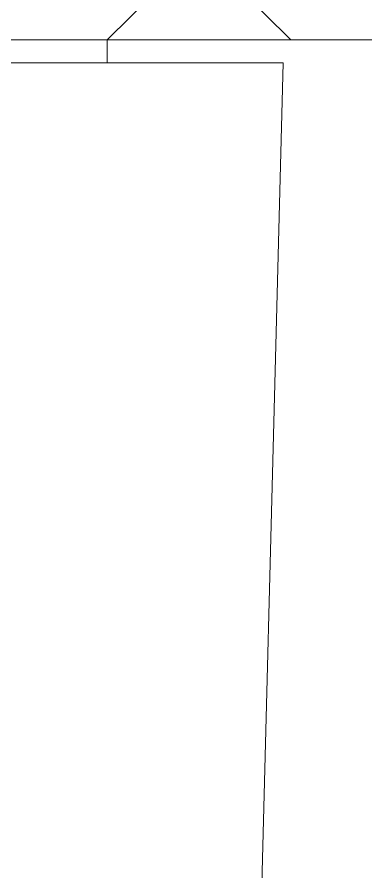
# Model space of a CAD drawing. Header units: inches. Extents: x 11 to 682, y 148 to 1119.
# Drawn here: x 170.95 to 173.69, y 845.35 to 852.06 of the extents above; entities that cross this region are included whole.
import ezdxf

# ---------------------------------------------------------------- set-up
doc = ezdxf.new("R2010")
doc.units = ezdxf.units.IN
doc.header["$MEASUREMENT"] = 0
doc.layers.add('图层 1', color=7, linetype='Continuous')

msp = doc.modelspace()

# ---------------------------------------------------------------- linework, layer by layer
at = {"layer": '图层 1', "color": 7, "lineweight": 18, "true_color": 0xffffff}
for points in [[(168.0601, 856.8594), (173.1001, 851.8794)], [(171.6597, 851.8794), (176.46, 856.6196)], [(170.8198, 851.8799), (176.46, 851.8799)], [(170.8198, 851.8799), (176.46, 851.8799)], [(171.6602, 851.8799), (171.6602, 851.7002)], [(169.9199, 851.7002), (173.04, 851.7002)], [(171.1802, 779.9399), (173.04, 851.7002)]]:
    msp.add_lwpolyline(points, dxfattribs=at)

doc.saveas('drawing.dxf')
